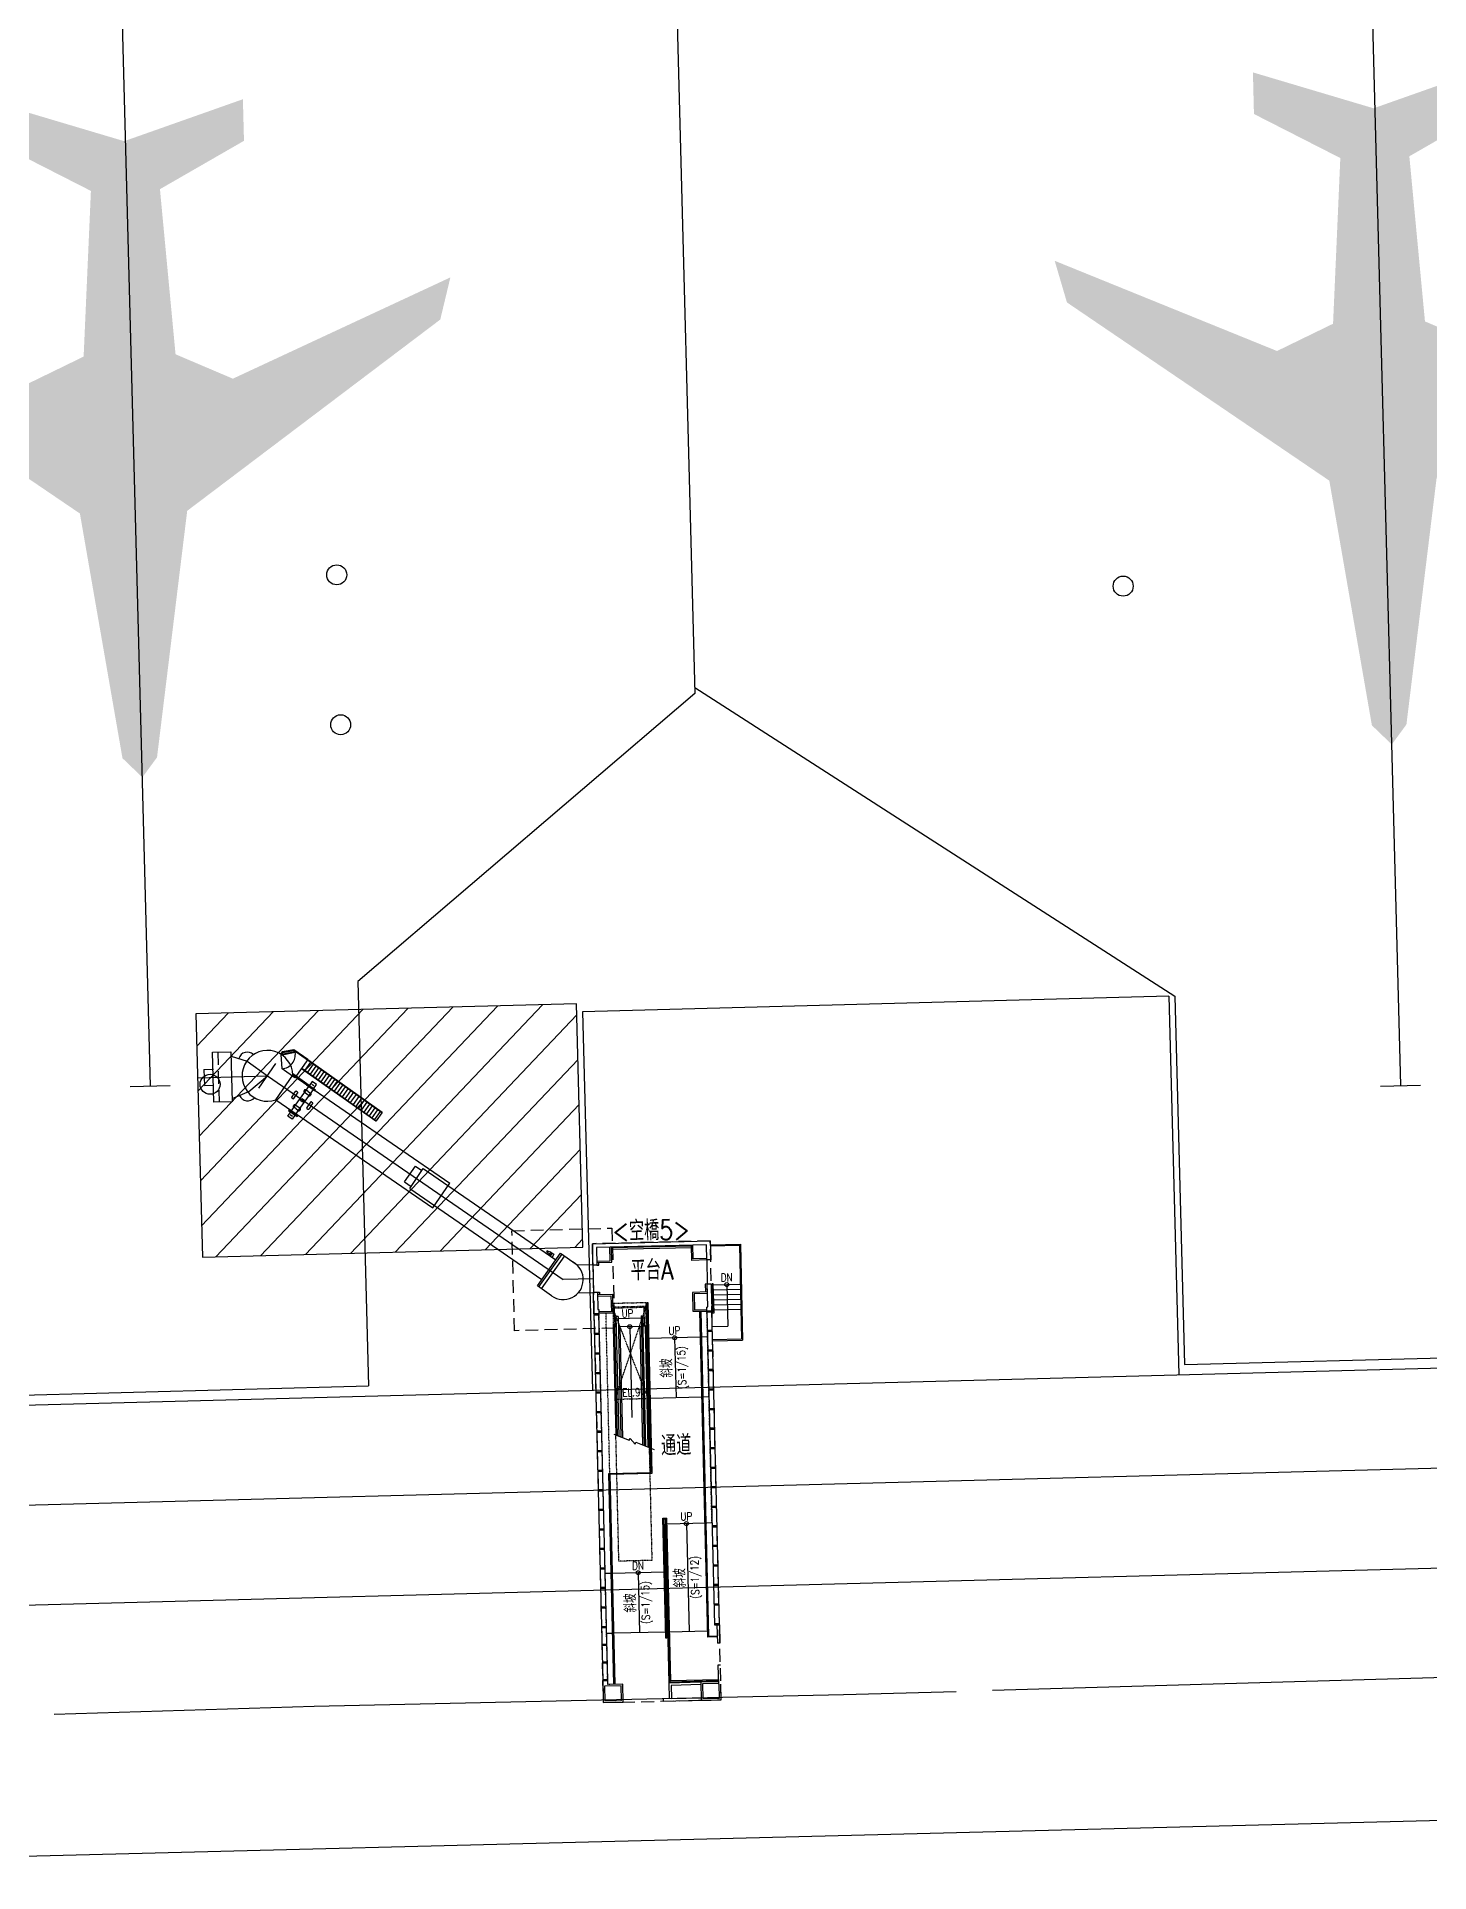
# Model space of a CAD drawing. Extents: x 71210 to 87171, y -11349 to 219.
# Drawn here: x 79023 to 79719, y -7366 to -6449 of the extents above; entities that cross this region are included whole.
import ezdxf
from ezdxf.enums import TextEntityAlignment as Align

# ---------------------------------------------------------------- set-up
doc = ezdxf.new("R2010")
doc.units = 0
for name, pattern in [('DASHDOT2', [0.5, 0.25, -0.125, 0, -0.125]), ('HIDDEN', [9.525, 6.35, -3.175]), ('HIDDEN2', [0.1875, 0.125, -0.0625])]:
    doc.linetypes.add(name, pattern=pattern)
doc.layers.add('建築', color=7, linetype='Continuous')
doc.styles.add('E1', font='romans.shx', dxfattribs={"width": 0.8})
doc.styles.add('LMP', font='SIMPLEX.shx', dxfattribs={"width": 0.8, "bigfont": 'lmp.shx'})

msp = doc.modelspace()

# ---------------------------------------------------------------- hatches: boundary and pattern name
at = {"layer": '建築', "ltscale": 1000}
for points in [[(79700.59, -6802.48), (79690.63, -6792.91), (79669.35, -6670.58), (79538.14, -6581.46), (79532.02, -6560.65), (79643.2, -6605.75), (79671.22, -6592.12), (79674.85, -6509.27), (79631.66, -6487.25), (79631.15, -6466.45), (79691.49, -6484.4), (79750.86, -6463.43), (79751.4, -6484.23), (79709.37, -6508.4), (79717.18, -6590.96), (79745.84, -6603.16), (79854.61, -6552.52), (79849.55, -6573.61), (79723, -6669.23), (79707.91, -6792.47)], [(79075.8, -6818.92), (79065.85, -6809.34), (79044.56, -6687.01), (78913.36, -6597.9), (78907.24, -6577.09), (79018.42, -6622.18), (79046.43, -6608.55), (79050.07, -6525.71), (79006.87, -6503.69), (79006.37, -6482.89), (79066.71, -6500.84), (79126.07, -6479.87), (79126.62, -6500.66), (79084.59, -6524.84), (79092.39, -6607.39), (79121.06, -6619.59), (79229.83, -6568.95), (79224.76, -6590.04), (79098.22, -6685.66), (79083.13, -6808.91)]]:
    msp.add_hatch(color=256, dxfattribs=at).paths.add_polyline_path(points)

# ---------------------------------------------------------------- linework, layer by layer
for p, q in [((79679.78, -6018.51, -12.65), (79704.88, -6972.75, -12.65)), ((79055.44, -6051.74, -12.65), (79079.68, -6973.19, -12.65)), ((79339.25, -6288.11, -12.65), (79352.11, -6776.98, -12.65)), ((79352.11, -6776.98, -12.65), (79183.51, -6920.99, -12.65)), ((79352.03, -6774, -12.65), (79592.12, -6928.3, -12.65)), ((79183.51, -6920.99, -12.65), (79188.83, -7123.22, -12.65)), ((79589.12, -6928.38, -12.65), (79295.97, -6936.09, -12.65)), ((79589.12, -6928.38, -12.65), (79594.1, -7117.56, -12.65)), ((79592.12, -6928.3, -12.65), (79596.96, -7112.48, -12.65)), ((79292.87, -6932.21, -12.65), (79102.59, -6937.22, -12.65)), ((79102.59, -6937.22, -12.65), (79105.79, -7058.89, -12.65)), ((79296.07, -7053.88, -12.65), (79292.87, -6932.21, -12.65)), ((79295.97, -6936.09, -12.65), (79300.94, -7125.27, -12.65)), ((79069.68, -6973.45, 87.67), (79089.67, -6972.93, 87.67)), ((79694.89, -6973.28, 87.67), (79714.88, -6972.75, 87.67)), ((79105.79, -7058.89, -12.65), (79296.07, -7053.88, -12.65)), ((78217.73, -7153.76, -12.65), (81857.71, -7058.02, -12.65)), ((78529.3, -7195.58, -12.65), (81859.03, -7108, -12.65)), ((79596.96, -7112.48, -12.65), (79819.99, -7106.62, -12.65)), ((78978.55, -7128.75, -12.65), (79188.83, -7123.22, -12.65)), ((77492.55, -7272.87, -12.65), (81844.68, -7158.4, -12.65)), ((79745.91, -7268.5, 68.07), (79500.95, -7275.55, 68.07)), ((79426.41, -7277.7, 68.07), (79161.66, -7283.46, 68.07)), ((79482.82, -7276.07, 68.07), (79426.41, -7277.7, 68.07)), ((79161.66, -7283.46, 68.07), (79031.64, -7287.46, 68.07)), ((78695.36, -7366.37, 132.23), (80115.84, -7330.53, 132.23))]:
    msp.add_line(p, q, dxfattribs=at)
at = {"layer": '建築', "linetype": 'Continuous', "ltscale": 1000}
for p, q in [((79103.02, -6953.39, -12.65), (79118.76, -6936.79, -12.65)), ((79103.61, -6975.83, -12.65), (79141.21, -6936.2, -12.65)), ((79104.2, -6998.27, -12.65), (79163.65, -6935.61, -12.65)), ((79104.79, -7020.72, -12.65), (79186.09, -6935.02, -12.65)), ((79105.38, -7043.16, -12.65), (79208.54, -6934.43, -12.65)), ((79112.51, -7058.71, -12.65), (79230.98, -6933.84, -12.65)), ((79134.95, -7058.12, -12.65), (79253.42, -6933.25, -12.65)), ((79157.39, -7057.53, -12.65), (79275.86, -6932.66, -12.65)), ((79179.84, -7056.94, -12.65), (79293.01, -6937.65, -12.65)), ((79202.28, -7056.35, -12.65), (79293.6, -6960.09, -12.65)), ((79224.72, -7055.76, -12.65), (79294.19, -6982.54, -12.65)), ((79247.16, -7055.17, -12.65), (79294.78, -7004.98, -12.65)), ((79269.61, -7054.58, -12.65), (79295.37, -7027.42, -12.65)), ((79292.05, -7053.99, -12.65), (79295.96, -7049.87, -12.65))]:
    msp.add_line(p, q, dxfattribs=at)
at = {"layer": '建築', "linetype": 'HIDDEN'}
for p, q in [((79113.51, -6956.32, 87.67), (79114.16, -6981.31, 87.67)), ((79260.58, -7045.64, 183.4), (79310.56, -7044.33, 183.4)), ((79261.89, -7095.63, 183.4), (79260.58, -7045.64, 183.4)), ((79310.56, -7044.33, 183.4), (79311.88, -7094.31, 183.4)), ((79359.79, -7050.69, 183.4), (79300.81, -7052.09, 183.4)), ((79300.81, -7052.09, 183.4), (79306.26, -7281.52, 183.4)), ((79365.24, -7280.12, 183.4), (79359.79, -7050.69, 183.4)), ((79311.88, -7094.31, 183.4), (79261.89, -7095.63, 183.4)), ((79306.26, -7281.52, 183.4), (79365.24, -7280.12, 183.4))]:
    msp.add_line(p, q, dxfattribs=at)
at = {"layer": '建築'}
for p, q in [((79145.73, -6956.12, 87.67), (79144.91, -6957.27, 87.67)), ((79152.17, -6956.11, 87.67), (79145.16, -6957.5, 87.67)), ((79145.92, -6956.42, 87.67), (79145.19, -6957.45, 87.67)), ((79152.23, -6956.43, 87.67), (79145.65, -6957.74, 87.67)), ((79151.56, -6955.12, 87.67), (79145.73, -6956.12, 87.67)), ((79145.92, -6956.42, 87.67), (79151.48, -6955.47, 87.67)), ((79158.34, -6960.32, 87.67), (79151.48, -6955.47, 87.67)), ((79158.53, -6960.05, 87.67), (79151.56, -6955.12, 87.67)), ((79152.23, -6956.43, 87.67), (79152.17, -6956.11, 87.67)), ((79106.48, -6965.01, 87.67), (79111.29, -6964.88, 87.67)), ((79106.48, -6965.01, 87.67), (79106.84, -6973, 87.67)), ((79120.14, -6958.26, 87.67), (79128.27, -6960.76, 87.67)), ((79128.27, -6960.76, 87.67), (79138.36, -6968.17, 87.67)), ((79134.1, -6974.35, 87.67), (79142.61, -6961.99, 87.67)), ((79145.64, -6964.62, 87.67), (79145.16, -6957.5, 87.67)), ((79152.08, -6969.17, 87.67), (79145.64, -6964.62, 87.67)), ((79158.53, -6960.05, 87.67), (79152.08, -6969.17, 87.67)), ((79159.84, -6961.38, 87.67), (79156.99, -6965.4, 87.67)), ((79161.18, -6962.33, 87.67), (79158.33, -6966.35, 87.67)), ((79162.52, -6963.28, 87.67), (79159.67, -6967.3, 87.67)), ((79163.86, -6964.23, 87.67), (79161.02, -6968.25, 87.67)), ((79165.2, -6965.17, 87.67), (79162.36, -6969.2, 87.67)), ((79103.37, -6969.09, 87.67), (79138.36, -6968.17, 87.67)), ((79106.84, -6973, 87.67), (79111.28, -6972.88, 87.67)), ((79129.07, -6975.95, 87.67), (79138.36, -6968.17, 87.67)), ((79138.36, -6968.17, 87.67), (79286.23, -7069.98, 183.4)), ((79142.56, -6980.17, 87.67), (79151.07, -6967.82, 87.67)), ((79151.07, -6967.82, 93.15), (79229.48, -7021.8, 143.91)), ((79157.92, -6972.67, 87.67), (79158.14, -6972.35, 87.67)), ((79157.92, -6972.67, 87.67), (79162.21, -6975.69, 87.67)), ((79162.44, -6975.37, 87.67), (79158.14, -6972.35, 87.67)), ((79166.54, -6966.12, 87.67), (79163.7, -6970.14, 87.67)), ((79167.88, -6967.07, 87.67), (79165.04, -6971.09, 87.67)), ((79169.22, -6968.02, 87.67), (79166.38, -6972.04, 87.67)), ((79170.56, -6968.97, 87.67), (79167.72, -6972.99, 87.67)), ((79171.9, -6969.92, 87.67), (79169.06, -6973.94, 87.67)), ((79173.25, -6970.86, 87.67), (79170.4, -6974.89, 87.67)), ((79174.59, -6971.81, 87.67), (79171.74, -6975.83, 87.67)), ((79175.93, -6972.76, 87.67), (79173.08, -6976.78, 87.67)), ((79177.27, -6973.71, 87.67), (79174.42, -6977.73, 87.67)), ((79178.61, -6974.66, 87.67), (79175.76, -6978.68, 87.67)), ((79142.56, -6980.17, 93.15), (79220.98, -7034.16, 143.91)), ((79151.41, -6977.35, 87.67), (79150.47, -6978.69, 87.67)), ((79150.55, -6979.15, 87.67), (79151.09, -6979.53, 87.67)), ((79151.64, -6982.73, 87.67), (79151.27, -6983.27, 87.67)), ((79152.69, -6984.67, 87.67), (79151.35, -6983.73, 87.67)), ((79151.41, -6977.35, 87.67), (79152.36, -6976.01, 87.67)), ((79151.54, -6979.45, 87.67), (79153.43, -6976.76, 87.67)), ((79154.79, -6984.54, 87.67), (79152.1, -6982.65, 87.67)), ((79153.35, -6976.3, 87.67), (79152.82, -6975.93, 87.67)), ((79156.93, -6975.21, 87.67), (79156.56, -6975.75, 87.67)), ((79156.64, -6976.2, 87.67), (79159.32, -6978.09, 87.67)), ((79158.73, -6976.07, 87.67), (79157.39, -6975.13, 87.67)), ((79159.88, -6981.3, 87.67), (79157.99, -6983.98, 87.67)), ((79158.73, -6976.07, 87.67), (79160.08, -6977.02, 87.67)), ((79160.01, -6983.4, 87.67), (79159.07, -6984.74, 87.67)), ((79159.78, -6978.01, 87.67), (79160.16, -6977.48, 87.67)), ((79160.01, -6983.4, 87.67), (79160.96, -6982.05, 87.67)), ((79160.88, -6981.59, 87.67), (79160.34, -6981.22, 87.67)), ((79162.21, -6975.69, 87.67), (79162.44, -6975.37, 87.67)), ((79179.95, -6975.61, 87.67), (79177.1, -6979.63, 87.67)), ((79181.29, -6976.55, 87.67), (79178.44, -6980.58, 87.67)), ((79182.63, -6977.5, 87.67), (79179.79, -6981.52, 87.67)), ((79149.21, -6985.05, 87.67), (79148.93, -6985.46, 87.67)), ((79148.93, -6985.46, 87.67), (79153.22, -6988.48, 87.67)), ((79149.21, -6985.05, 87.67), (79153.51, -6988.08, 87.67)), ((79152.69, -6984.67, 87.67), (79154.03, -6985.62, 87.67)), ((79153.51, -6988.08, 87.67), (79153.22, -6988.48, 87.67)), ((79154.49, -6985.54, 87.67), (79154.87, -6985, 87.67)), ((79158.07, -6984.44, 87.67), (79158.61, -6984.82, 87.67)), ((79206.86, -7021.16, 143.91), (79212.3, -7013.25, 143.91)), ((79209.47, -7024.42, 143.91), (79216.28, -7014.53, 143.91)), ((79212.3, -7013.25, 133.78), (79215.6, -7015.52, 135.91)), ((79216.28, -7014.53, 135.91), (79282.52, -7060.14, 178.8)), ((79206.86, -7021.16, 133.78), (79210.15, -7023.43, 135.91)), ((79209.47, -7024.42, 135.91), (79275.6, -7069.95, 178.72)), ((79220.98, -7034.16, 143.91), (79229.48, -7021.8, 143.91)), ((79273.31, -7073.18, 183.4), (79284.89, -7056.79, 183.4)), ((79285.53, -7057.25, 183.4), (79273.96, -7073.64, 183.4)), ((79278.2, -7055.58, 177.59), (79277.85, -7056.17, 177.59)), ((79278.41, -7056.51, 177.59), (79277.85, -7056.17, 177.59)), ((79278.77, -7055.91, 177.59), (79278.2, -7055.58, 177.59)), ((79278.41, -7056.51, 177.59), (79278.77, -7055.91, 177.59)), ((79279.4, -7057.37, 177.59), (79278.41, -7056.51, 177.59)), ((79279.99, -7056.39, 177.59), (79278.77, -7055.91, 177.59)), ((79279.99, -7056.39, 177.59), (79279.4, -7057.37, 177.59)), ((79279.4, -7057.37, 177.59), (79280.13, -7057.81, 177.59)), ((79279.81, -7058.35, 177.59), (79280.73, -7056.83, 177.59)), ((79279.99, -7056.39, 177.59), (79281.57, -7057.33, 177.59)), ((79281.57, -7057.33, 177.59), (79280.65, -7058.86, 177.59)), ((79284.89, -7056.79, 183.4), (79292.67, -7062.29, 183.4)), ((79300.81, -7052.09, 183.4), (79359.79, -7050.69, 183.4)), ((79301.06, -7062.84, 183.4), (79300.81, -7052.09, 183.4)), ((79357.84, -7052.73, 183.4), (79302.85, -7054.04, 183.4)), ((79302.85, -7054.04, 183.4), (79303.06, -7062.79, 183.4)), ((79309.71, -7060.58, 183.4), (79309.55, -7053.88, 183.4)), ((79310.53, -7061.36, 183.4), (79310.35, -7053.86, 183.4)), ((79310.36, -7054.06, 183.4), (79350.35, -7053.11, 183.4)), ((79310.38, -7054.86, 183.4), (79350.36, -7053.91, 183.4)), ((79350.52, -7060.41, 183.4), (79350.34, -7052.91, 183.4)), ((79351.3, -7059.59, 183.4), (79351.14, -7052.89, 183.4)), ((79358.02, -7060.23, 183.4), (79357.84, -7052.73, 183.4)), ((79359.79, -7050.69, 183.4), (79360.02, -7060.19, 183.4)), ((79359.84, -7052.69, 183.4), (79374.83, -7052.33, 183.4)), ((79359.85, -7053.19, 183.4), (79374.35, -7052.84, 183.4)), ((79374.35, -7052.84, 183.4), (79375.46, -7099.83, 183.4)), ((79374.83, -7052.33, 183.4), (79375.97, -7100.32, 183.4)), ((79286.87, -7058.19, 183.4), (79275.3, -7074.58, 183.4)), ((79301.04, -7062.59, 183.4), (79293.23, -7062.79, 183.4)), ((79303.06, -7062.79, 183.4), (79301.06, -7062.84, 183.4)), ((79301.06, -7062.84, 183.4), (79301.38, -7076.33, 183.4)), ((79301.06, -7062.84, 183.4), (79301.38, -7076.33, 183.4)), ((79303.01, -7060.74, 183.4), (79309.71, -7060.58, 183.4)), ((79303.03, -7061.54, 183.4), (79310.53, -7061.36, 183.4)), ((79303.04, -7061.99, 183.4), (79303.24, -7061.98, 183.4)), ((79303.06, -7062.79, 183.4), (79304.06, -7062.76, 183.4)), ((79303.24, -7061.98, 183.4), (79303.23, -7061.53, 183.4)), ((79304.06, -7062.76, 183.4), (79304.03, -7061.51, 183.4)), ((79358.02, -7060.23, 183.4), (79350.52, -7060.41, 183.4)), ((79358, -7059.43, 183.4), (79351.3, -7059.59, 183.4)), ((79360.02, -7060.19, 183.4), (79358.02, -7060.23, 183.4)), ((79358.02, -7060.23, 183.4), (79358.3, -7072.23, 183.4)), ((79280.44, -7078.21, 183.4), (79273.31, -7073.18, 183.4)), ((79301.22, -7069.58, 183.4), (79286.23, -7069.98, 183.4)), ((79358.3, -7072.23, 183.4), (79357.3, -7072.25, 183.4)), ((79357.3, -7072.25, 183.4), (79357.4, -7076.25, 183.4)), ((79358.32, -7073.03, 183.4), (79358.12, -7073.03, 183.4)), ((79358.12, -7073.03, 183.4), (79358.2, -7076.23, 183.4)), ((79358.3, -7072.23, 183.4), (79360.3, -7072.18, 183.4)), ((79358.57, -7083.73, 183.4), (79358.3, -7072.23, 183.4)), ((79360.3, -7072.18, 183.4), (79360.62, -7085.68, 183.4)), ((79361.3, -7072.16, 183.4), (79360.8, -7072.17, 183.4)), ((79360.8, -7072.17, 183.4), (79361.13, -7086.17, 183.4)), ((79361.65, -7086.65, 183.4), (79361.3, -7072.16, 183.4)), ((79361.31, -7072.66, 183.4), (79374.81, -7072.34, 183.4)), ((79361.37, -7075.16, 183.4), (79374.87, -7074.84, 183.4)), ((79368.06, -7072.5, 183.4), (79368.55, -7093.24, 183.4)), ((79301.41, -7076.58, 183.4), (79293.6, -7076.79, 183.4)), ((79301.38, -7076.33, 183.4), (79303.38, -7076.28, 183.4)), ((79301.64, -7087.08, 183.4), (79301.38, -7076.33, 183.4)), ((79303.38, -7076.28, 183.4), (79304.38, -7076.26, 183.4)), ((79303.38, -7076.28, 183.4), (79303.59, -7085.03, 183.4)), ((79303.4, -7077.08, 183.4), (79303.6, -7077.08, 183.4)), ((79303.41, -7077.53, 183.4), (79310.91, -7077.36, 183.4)), ((79303.43, -7078.33, 183.4), (79310.13, -7078.17, 183.4)), ((79303.59, -7085.03, 183.4), (79304.09, -7085.02, 183.4)), ((79303.6, -7077.08, 183.4), (79303.61, -7077.53, 183.4)), ((79304.09, -7085.02, 183.4), (79304.14, -7087.02, 183.4)), ((79304.38, -7076.26, 183.4), (79304.41, -7077.51, 183.4)), ((79310.13, -7078.17, 183.4), (79310.32, -7086.07, 183.4)), ((79310.91, -7077.36, 183.4), (79311.14, -7086.85, 183.4)), ((79311.93, -7084.33, 183.4), (79311.09, -7084.35, 183.4)), ((79312.15, -7093.63, 183.4), (79311.93, -7084.33, 183.4)), ((79326.72, -7083.98, 183.4), (79327.57, -7083.96, 183.4)), ((79326.94, -7093.28, 183.4), (79326.72, -7083.98, 183.4)), ((79328.01, -7081.45, 183.4), (79328.51, -7081.44, 183.4)), ((79330.03, -7166.43, 183.4), (79328.01, -7081.45, 183.4)), ((79328.51, -7081.44, 183.4), (79330.54, -7166.92, 183.4)), ((79358.4, -7076.23, 183.4), (79350.9, -7076.41, 183.4)), ((79350.9, -7076.41, 183.4), (79351.12, -7085.9, 183.4)), ((79358.42, -7077.03, 183.4), (79351.72, -7077.19, 183.4)), ((79351.72, -7077.19, 183.4), (79351.91, -7085.08, 183.4)), ((79351.91, -7085.08, 183.4), (79358.1, -7084.94, 183.4)), ((79358.07, -7083.74, 183.4), (79358.57, -7083.73, 183.4)), ((79358.12, -7085.74, 183.4), (79358.07, -7083.74, 183.4)), ((79360.43, -7077.68, 183.4), (79360.93, -7077.67, 183.4)), ((79360.49, -7080.18, 183.4), (79360.99, -7080.17, 183.4)), ((79360.55, -7082.68, 183.4), (79361.05, -7082.67, 183.4)), ((79361.43, -7077.66, 183.4), (79374.93, -7077.34, 183.4)), ((79361.49, -7080.16, 183.4), (79374.99, -7079.84, 183.4)), ((79361.55, -7082.66, 183.4), (79375.05, -7082.33, 183.4)), ((79361.61, -7085.15, 183.4), (79375.11, -7084.83, 183.4)), ((79304.14, -7087.02, 183.4), (79301.64, -7087.08, 183.4)), ((79304.14, -7087.02, 183.4), (79301.64, -7087.08, 183.4)), ((79301.64, -7087.08, 183.4), (79304.14, -7087.02, 183.4)), ((79301.64, -7087.08, 183.4), (79306, -7270.53, 183.4)), ((79301.65, -7087.68, 183.4), (79304.15, -7087.62, 183.4)), ((79310.32, -7086.07, 183.4), (79304.12, -7086.22, 183.4)), ((79311.14, -7086.85, 183.4), (79304.14, -7087.02, 183.4)), ((79308.49, -7270.47, 183.4), (79304.14, -7087.02, 183.4)), ((79312.93, -7093.61, 183.4), (79311.3, -7093.65, 183.4)), ((79311.3, -7093.65, 183.4), (79312.58, -7147.72, 183.4)), ((79311.9, -7093.64, 183.4), (79313.19, -7147.96, 183.4)), ((79312.84, -7089.69, 183.4), (79312.05, -7089.71, 183.4)), ((79312.84, -7089.69, 183.4), (79312.05, -7089.71, 183.4)), ((79313.67, -7088.49, 183.4), (79312.81, -7088.51, 183.4)), ((79313.67, -7088.49, 183.4), (79312.81, -7088.51, 183.4)), ((79314.23, -7148.36, 183.4), (79312.81, -7088.51, 183.4)), ((79313.67, -7088.49, 183.4), (79315.1, -7148.69, 183.4)), ((79325.21, -7089.4, 183.4), (79313.7, -7089.67, 183.4)), ((79325.3, -7093.42, 183.4), (79313.79, -7093.69, 183.4)), ((79313.79, -7093.69, 183.4), (79314.54, -7094.02, 183.4)), ((79314.54, -7094.02, 183.4), (79315.85, -7148.98, 183.4)), ((79319.55, -7093.58, 183.4), (79320.63, -7138.94, 183.4)), ((79325.3, -7093.42, 183.4), (79324.57, -7093.76, 183.4)), ((79324.57, -7093.76, 183.4), (79325.97, -7152.62, 183.4)), ((79325.18, -7088.22, 183.4), (79326.04, -7088.2, 183.4)), ((79325.18, -7088.22, 183.4), (79326.71, -7152.92, 183.4)), ((79327.58, -7153.26, 183.4), (79326.04, -7088.2, 183.4)), ((79326.85, -7089.36, 183.4), (79326.06, -7089.38, 183.4)), ((79327.79, -7093.26, 183.4), (79326.16, -7093.3, 183.4)), ((79327.19, -7093.27, 183.4), (79328.63, -7153.68, 183.4)), ((79327.19, -7093.27, 183.4), (79328.63, -7153.68, 183.4)), ((79329.23, -7153.92, 183.4), (79327.79, -7093.26, 183.4)), ((79351.12, -7085.9, 183.4), (79358.12, -7085.74, 183.4)), ((79354.62, -7085.82, 183.4), (79355.12, -7085.81, 183.4)), ((79358.49, -7248.77, 183.4), (79354.62, -7085.82, 183.4)), ((79355.12, -7085.81, 183.4), (79358.98, -7248.26, 183.4)), ((79360.62, -7085.68, 183.4), (79358.12, -7085.74, 183.4)), ((79360.62, -7085.68, 183.4), (79358.12, -7085.74, 183.4)), ((79360.62, -7085.68, 183.4), (79358.12, -7085.74, 183.4)), ((79358.12, -7085.74, 183.4), (79361.85, -7242.69, 183.4)), ((79360.64, -7086.28, 183.4), (79358.14, -7086.34, 183.4)), ((79360.61, -7085.18, 183.4), (79361.11, -7085.17, 183.4)), ((79364.35, -7242.63, 183.4), (79360.62, -7085.68, 183.4)), ((79361.13, -7086.17, 183.4), (79360.63, -7086.18, 183.4)), ((79360.65, -7086.68, 183.4), (79361.65, -7086.65, 183.4)), ((79360.81, -7093.43, 183.4), (79368.55, -7093.24, 183.4)), ((79360.81, -7093.43, 183.4), (79368.55, -7093.24, 183.4)), ((79301.87, -7096.85, 183.4), (79304.37, -7096.79, 183.4)), ((79301.88, -7097.45, 183.4), (79304.38, -7097.39, 183.4)), ((79327.94, -7099.46, 183.4), (79328.44, -7099.45, 183.4)), ((79354.93, -7098.82, 183.4), (79328.94, -7099.43, 183.4)), ((79341.94, -7099.13, 183.4), (79342.65, -7129.12, 183.4)), ((79358.43, -7098.73, 183.4), (79355.43, -7098.8, 183.4)), ((79360.85, -7095.45, 183.4), (79358.35, -7095.51, 183.4)), ((79360.87, -7096.05, 183.4), (79358.37, -7096.11, 183.4)), ((79375.46, -7099.83, 183.4), (79360.97, -7100.17, 183.4)), ((79360.98, -7100.67, 183.4), (79375.97, -7100.32, 183.4)), ((79302.1, -7106.62, 183.4), (79304.6, -7106.56, 183.4)), ((79302.12, -7107.22, 183.4), (79304.62, -7107.16, 183.4)), ((79361.09, -7105.22, 183.4), (79358.59, -7105.28, 183.4)), ((79361.1, -7105.82, 183.4), (79358.6, -7105.88, 183.4)), ((79302.33, -7116.4, 183.4), (79304.83, -7116.34, 183.4)), ((79302.35, -7117, 183.4), (79304.85, -7116.94, 183.4)), ((79361.32, -7114.99, 183.4), (79358.82, -7115.05, 183.4)), ((79361.33, -7115.59, 183.4), (79358.83, -7115.65, 183.4)), ((79302.57, -7126.17, 183.4), (79305.07, -7126.11, 183.4)), ((79302.58, -7126.77, 183.4), (79305.08, -7126.71, 183.4)), ((79328.65, -7129.45, 183.4), (79329.15, -7129.44, 183.4)), ((79355.64, -7128.81, 183.4), (79329.65, -7129.43, 183.4)), ((79359.14, -7128.73, 183.4), (79356.14, -7128.8, 183.4)), ((79361.55, -7124.77, 183.4), (79359.05, -7124.83, 183.4)), ((79361.56, -7125.37, 183.4), (79359.07, -7125.43, 183.4)), ((79302.8, -7135.94, 183.4), (79305.3, -7135.88, 183.4)), ((79302.81, -7136.54, 183.4), (79305.31, -7136.48, 183.4)), ((79361.78, -7134.54, 183.4), (79359.28, -7134.6, 183.4)), ((79361.8, -7135.14, 183.4), (79359.3, -7135.2, 183.4)), ((79303.03, -7145.71, 183.4), (79305.53, -7145.65, 183.4)), ((79303.05, -7146.31, 183.4), (79305.54, -7146.25, 183.4)), ((79311.57, -7147.33, 183.4), (79319.3, -7150.31, 183.4)), ((79362.01, -7144.31, 183.4), (79359.51, -7144.37, 183.4)), ((79362.03, -7144.91, 183.4), (79359.53, -7144.97, 183.4)), ((79303.26, -7155.48, 183.4), (79305.76, -7155.43, 183.4)), ((79303.28, -7156.08, 183.4), (79305.78, -7156.03, 183.4)), ((79319.3, -7150.31, 183.4), (79319.66, -7149.46, 183.4)), ((79319.66, -7149.46, 183.4), (79322.15, -7152.35, 183.4)), ((79322.15, -7152.35, 183.4), (79322.59, -7151.28, 183.4)), ((79322.59, -7151.28, 183.4), (79331.76, -7154.92, 183.4)), ((79362.25, -7154.08, 183.4), (79359.75, -7154.14, 183.4)), ((79362.26, -7154.68, 183.4), (79359.76, -7154.74, 183.4)), ((79303.5, -7165.26, 183.4), (79305.99, -7165.2, 183.4)), ((79303.51, -7165.86, 183.4), (79306.01, -7165.8, 183.4)), ((79309.04, -7166.93, 183.4), (79330.03, -7166.43, 183.4)), ((79311.54, -7272.4, 183.4), (79309.04, -7166.93, 183.4)), ((79330.54, -7166.92, 183.4), (79309.55, -7167.41, 183.4)), ((79309.55, -7167.41, 183.4), (79312.04, -7272.38, 183.4)), ((79362.48, -7163.86, 183.4), (79359.98, -7163.92, 183.4)), ((79362.49, -7164.46, 183.4), (79359.99, -7164.52, 183.4)), ((79303.73, -7175.03, 183.4), (79306.23, -7174.97, 183.4)), ((79303.74, -7175.63, 183.4), (79306.24, -7175.57, 183.4)), ((79362.71, -7173.63, 183.4), (79360.21, -7173.69, 183.4)), ((79362.72, -7174.23, 183.4), (79360.23, -7174.29, 183.4)), ((79303.96, -7184.8, 183.4), (79306.46, -7184.74, 183.4)), ((79303.97, -7185.4, 183.4), (79306.47, -7185.34, 183.4)), ((79362.94, -7183.4, 183.4), (79360.44, -7183.46, 183.4)), ((79362.96, -7184, 183.4), (79360.46, -7184.06, 183.4)), ((79304.19, -7194.57, 183.4), (79306.69, -7194.51, 183.4)), ((79304.21, -7195.17, 183.4), (79306.7, -7195.11, 183.4)), ((79336.07, -7189.29, 183.4), (79338.07, -7189.24, 183.4)), ((79337.5, -7249.27, 183.4), (79336.07, -7189.29, 183.4)), ((79337.59, -7189.75, 183.4), (79336.59, -7189.78, 183.4)), ((79336.59, -7189.78, 183.4), (79338, -7249.26, 183.4)), ((79337.65, -7192.25, 183.4), (79337.15, -7192.27, 183.4)), ((79337.15, -7192.27, 183.4), (79339.03, -7271.74, 183.4)), ((79339.52, -7271.23, 183.4), (79337.59, -7189.75, 183.4)), ((79340.01, -7270.72, 183.4), (79338.07, -7189.24, 183.4)), ((79357.64, -7191.78, 183.4), (79338.15, -7192.24, 183.4)), ((79347.89, -7192.01, 183.4), (79349.17, -7246, 183.4)), ((79360.64, -7191.71, 183.4), (79358.14, -7191.77, 183.4)), ((79363.17, -7193.17, 183.4), (79360.68, -7193.23, 183.4)), ((79363.19, -7193.77, 183.4), (79360.69, -7193.83, 183.4)), ((79304.42, -7204.35, 183.4), (79306.92, -7204.29, 183.4)), ((79363.41, -7202.94, 183.4), (79360.91, -7203, 183.4)), ((79363.42, -7203.54, 183.4), (79360.92, -7203.6, 183.4)), ((79304.44, -7204.95, 183.4), (79306.94, -7204.89, 183.4)), ((79363.64, -7212.72, 183.4), (79361.14, -7212.78, 183.4)), ((79363.65, -7213.32, 183.4), (79361.15, -7213.38, 183.4)), ((79304.66, -7214.12, 183.4), (79307.15, -7214.06, 183.4)), ((79304.67, -7214.72, 183.4), (79307.17, -7214.66, 183.4)), ((79310.22, -7216.91, 183.4), (79307.22, -7216.98, 183.4)), ((79336.72, -7216.28, 183.4), (79310.72, -7216.9, 183.4)), ((79323.72, -7216.59, 183.4), (79324.43, -7246.58, 183.4)), ((79337.72, -7216.26, 183.4), (79337.22, -7216.27, 183.4)), ((79363.87, -7222.49, 183.4), (79361.37, -7222.55, 183.4)), ((79304.89, -7223.89, 183.4), (79307.39, -7223.83, 183.4)), ((79304.9, -7224.49, 183.4), (79307.4, -7224.43, 183.4)), ((79363.89, -7223.09, 183.4), (79361.39, -7223.15, 183.4)), ((79305.12, -7233.66, 183.4), (79307.62, -7233.6, 183.4)), ((79305.13, -7234.26, 183.4), (79307.63, -7234.2, 183.4)), ((79364.1, -7232.26, 183.4), (79361.6, -7232.32, 183.4)), ((79364.12, -7232.86, 183.4), (79361.62, -7232.92, 183.4)), ((79305.35, -7243.43, 183.4), (79307.85, -7243.38, 183.4)), ((79305.37, -7244.03, 183.4), (79307.87, -7243.98, 183.4)), ((79310.94, -7246.9, 183.4), (79307.94, -7246.97, 183.4)), ((79337.43, -7246.27, 183.4), (79311.44, -7246.89, 183.4)), ((79338, -7249.26, 183.4), (79337.5, -7249.27, 183.4)), ((79338.43, -7246.25, 183.4), (79337.93, -7246.26, 183.4)), ((79338.93, -7246.24, 183.4), (79338.43, -7246.25, 183.4)), ((79358.42, -7245.78, 183.4), (79339.43, -7246.23, 183.4)), ((79363.29, -7248.66, 183.4), (79358.49, -7248.77, 183.4)), ((79358.98, -7248.26, 183.4), (79363.28, -7248.16, 183.4)), ((79364.34, -7242.03, 183.4), (79361.84, -7242.09, 183.4)), ((79361.85, -7242.69, 183.4), (79364.35, -7242.63, 183.4)), ((79364.35, -7242.63, 183.4), (79361.85, -7242.69, 183.4)), ((79363.15, -7242.66, 183.4), (79363.37, -7251.81, 183.4)), ((79364.35, -7242.63, 183.4), (79364.4, -7244.63, 183.4)), ((79364.35, -7242.63, 183.4), (79364.4, -7244.63, 183.4)), ((79364.35, -7242.63, 183.4), (79364.57, -7251.78, 183.4)), ((79305.56, -7252.27, 183.4), (79308.06, -7252.21, 183.4)), ((79305.58, -7252.87, 183.4), (79308.08, -7252.81, 183.4)), ((79364.57, -7251.78, 183.4), (79363.37, -7251.81, 183.4)), ((79305.77, -7261.1, 183.4), (79308.27, -7261.04, 183.4)), ((79305.79, -7261.7, 183.4), (79308.28, -7261.64, 183.4)), ((79364.83, -7262.78, 183.4), (79363.63, -7262.81, 183.4)), ((79363.63, -7262.81, 183.4), (79363.85, -7272.35, 183.4)), ((79305.98, -7269.93, 183.4), (79308.48, -7269.87, 183.4)), ((79308.49, -7270.47, 183.4), (79306, -7270.53, 183.4)), ((79306, -7270.53, 183.4), (79308.49, -7270.47, 183.4)), ((79306, -7270.53, 183.4), (79308.49, -7270.47, 183.4)), ((79306, -7270.53, 183.4), (79306.26, -7281.52, 183.4)), ((79306.05, -7273.03, 183.4), (79306, -7270.53, 183.4)), ((79315.26, -7273.11, 183.4), (79306.86, -7273.31, 183.4)), ((79306.86, -7273.31, 183.4), (79307.04, -7280.71, 183.4)), ((79308.54, -7272.47, 183.4), (79308.49, -7270.47, 183.4)), ((79316.04, -7272.29, 183.4), (79308.54, -7272.47, 183.4)), ((79309.54, -7272.44, 183.4), (79309.04, -7272.46, 183.4)), ((79315.43, -7280.51, 183.4), (79315.26, -7273.11, 183.4)), ((79316.25, -7281.29, 183.4), (79316.04, -7272.29, 183.4)), ((79355.03, -7271.36, 183.4), (79339.03, -7271.74, 183.4)), ((79355.03, -7271.36, 183.4), (79339.03, -7271.74, 183.4)), ((79339.03, -7271.74, 183.4), (79339.22, -7279.54, 183.4)), ((79363.81, -7270.65, 183.4), (79339.52, -7271.23, 183.4)), ((79363.8, -7270.15, 183.4), (79340.01, -7270.72, 183.4)), ((79355.06, -7272.56, 183.4), (79340.26, -7272.91, 183.4)), ((79340.26, -7272.91, 183.4), (79340.42, -7279.51, 183.4)), ((79363.83, -7271.15, 183.4), (79355.03, -7271.36, 183.4)), ((79355.03, -7271.36, 183.4), (79355.24, -7280.36, 183.4)), ((79363.85, -7271.95, 183.4), (79355.85, -7272.14, 183.4)), ((79355.85, -7272.14, 183.4), (79356.02, -7279.54, 183.4)), ((79364.42, -7279.34, 183.4), (79364.25, -7272.34, 183.4)), ((79365.24, -7280.12, 183.4), (79365.05, -7272.33, 183.4)), ((79306.26, -7281.52, 183.4), (79316.25, -7281.29, 183.4)), ((79307.04, -7280.71, 183.4), (79315.43, -7280.51, 183.4)), ((79339.22, -7279.54, 183.4), (79336.22, -7279.61, 183.4)), ((79336.22, -7279.61, 183.4), (79336.25, -7280.81, 183.4)), ((79336.25, -7280.81, 183.4), (79355.24, -7280.36, 183.4)), ((79340.42, -7279.51, 183.4), (79355.21, -7279.16, 183.4)), ((79355.24, -7280.36, 183.4), (79365.24, -7280.12, 183.4)), ((79356.02, -7279.54, 183.4), (79364.42, -7279.34, 183.4))]:
    msp.add_line(p, q, dxfattribs=at)
at = {"layer": '建築', "linetype": 'HIDDEN2'}
for p, q in [((79311.02, -7081.85, 183.4), (79327.51, -7081.46, 183.4)), ((79311.06, -7083.85, 183.4), (79311.02, -7081.85, 183.4)), ((79327.56, -7083.46, 183.4), (79311.06, -7083.85, 183.4)), ((79327.57, -7083.96, 183.4), (79311.08, -7084.35, 183.4)), ((79311.08, -7084.35, 183.4), (79312.16, -7129.84, 183.4)), ((79328.65, -7129.45, 183.4), (79311.08, -7084.35, 183.4)), ((79312.16, -7129.84, 183.4), (79327.57, -7083.96, 183.4)), ((79327.51, -7081.46, 183.4), (79327.56, -7083.46, 183.4)), ((79328.65, -7129.45, 183.4), (79327.57, -7083.96, 183.4)), ((79312.16, -7129.84, 183.4), (79328.65, -7129.45, 183.4)), ((79314.08, -7210.82, 183.4), (79312.58, -7147.72, 183.4)), ((79329.23, -7153.92, 183.4), (79330.58, -7210.43, 183.4)), ((79330.58, -7210.43, 183.4), (79314.08, -7210.82, 183.4))]:
    msp.add_line(p, q, dxfattribs=at)
at = {"layer": '建築', "linetype": 'DASHDOT2', "ltscale": 0.5}
for p, q in [((79308.54, -7272.47, 183.4), (79304.14, -7087.02, 183.4)), ((79312.04, -7272.38, 183.4), (79307.64, -7086.94, 183.4)), ((79357.14, -7191.79, 183.4), (79354.62, -7085.82, 183.4)), ((79360.64, -7191.71, 183.4), (79358.12, -7085.74, 183.4))]:
    msp.add_line(p, q, dxfattribs=at)
at = {"layer": '建築', "elevation": 87.67}
for points in [[(79110.85, -6956.39), (79120.08, -6956.15), (79120.74, -6981.14), (79111.5, -6981.38)], [(79155.17, -6979.99), (79155.55, -6979.46), (79156.63, -6980.21), (79155.87, -6981.29), (79154.8, -6980.53)]]:
    msp.add_lwpolyline(points, close=True, dxfattribs=at)
for points in [[(79192.47, -6990.9), (79155.3, -6964.61)], [(79155.49, -6964.34), (79192.66, -6990.63)], [(79195.5, -6986.61), (79158.34, -6960.32)], [(79158.53, -6960.05), (79195.69, -6986.34)], [(79150.28, -6985.81), (79158.99, -6973.43)], [(79159.29, -6973), (79151.04, -6967.19)], [(79161.14, -6974.94), (79152.43, -6987.32)], [(79162.88, -6972.46), (79160.73, -6970.95), (79159.22, -6973.1)], [(79161.58, -6973.16), (79160.51, -6972.41)], [(79161.37, -6974.61), (79162.88, -6972.46)], [(79120.66, -6979.55), (79129.07, -6975.95)], [(79183.97, -6978.45), (79181.13, -6982.47)], [(79185.31, -6979.4), (79182.47, -6983.42)], [(79186.65, -6980.35), (79183.81, -6984.37)], [(79187.99, -6981.3), (79185.15, -6985.32)], [(79189.33, -6982.24), (79186.49, -6986.27)], [(79190.67, -6983.19), (79187.83, -6987.21)], [(79192.02, -6984.14), (79189.17, -6988.16)], [(79150.64, -6989.87), (79148.49, -6988.36), (79150, -6986.21)], [(79150.86, -6988.42), (79149.78, -6987.66)], [(79152.15, -6987.72), (79150.64, -6989.87)], [(79193.36, -6985.09), (79190.51, -6989.11)], [(79194.7, -6986.04), (79191.85, -6990.06)], [(79192.66, -6990.63), (79192.47, -6990.9)], [(79195.5, -6986.61), (79192.66, -6990.63)], [(79195.69, -6986.34), (79195.5, -6986.61)]]:
    msp.add_lwpolyline(points, dxfattribs=at)
at = {"layer": '建築', "ltscale": 1000}
for centre in [(79172.99, -6717.65, -12.65), (79566.27, -6723.31, -12.65), (79174.96, -6792.62, -12.65), (79109.67, -6972.4, -12.65)]:
    msp.add_circle(centre, 5, dxfattribs=at)
at = {"layer": '建築'}
for centre, radius, start, end in [((79128.27, -6960.76, 87.67), 4.43, 46.15794, 162.91225), ((79138.36, -6968.17, 87.67), 12.72, 1.59086, 289.31235), ((79145.16, -6957.5, 87.67), 7.14, 273.8941, 8.56931), ((79128.49, -6976.2, 87.67), 4.43, 203.12827, 319.18187), ((79150.74, -6978.88, 87.67), 0.328, 144.88845, 234.88845), ((79151.27, -6979.26, 87.67), 0.328, 234.88845, 324.88845), ((79151.53, -6983.46, 87.67), 0.328, 144.88845, 234.88846), ((79151.91, -6982.92, 87.67), 0.328, 54.88845, 144.88846), ((79152.63, -6976.2, 87.67), 0.328, 54.88845, 144.88846), ((79153.16, -6976.57, 87.67), 0.328, 324.88845, 54.88846), ((79156.82, -6975.94, 87.67), 0.328, 144.88845, 234.88845), ((79157.2, -6975.4, 87.67), 0.328, 54.88845, 144.88845), ((79158.26, -6984.17, 87.67), 0.328, 144.88845, 234.88846), ((79159.51, -6977.82, 87.67), 0.328, 234.88845, 324.88846), ((79160.15, -6981.48, 87.67), 0.328, 54.88845, 144.88845), ((79159.89, -6977.29, 87.67), 0.328, 324.88845, 54.88846), ((79160.69, -6981.86, 87.67), 0.328, 324.88845, 54.88845), ((79154.22, -6985.35, 87.67), 0.328, 234.88845, 324.88845), ((79154.6, -6984.81, 87.67), 0.328, 324.88845, 54.88845), ((79158.8, -6984.55, 87.67), 0.328, 234.88845, 324.88846), ((79286.23, -7069.98, 183.4), 10.03, 234.87696, 59.61209)]:
    msp.add_arc(centre, radius, start, end, dxfattribs=at)
for centre, major_axis, start_param, end_param in [((79368.06, -7072.5, 183.4), (-0.707, 0.707), 3.950736, 10.233921), ((79319.55, -7093.58, 183.4), (-0.707, 0.707), 3.950736, 10.233921), ((79341.94, -7099.13, 183.4), (-0.707, 0.707), 3.950736, 10.233921), ((79347.89, -7192.01, 183.4), (0.707, 0.707), 5.521532229144869, 11.80471753632446), ((79323.72, -7216.59, 183.4), (0.707, 0.707), 5.521532229211576, 11.80471753639116)]:
    msp.add_ellipse(centre, major_axis=major_axis, ratio=1, start_param=start_param, end_param=end_param, dxfattribs=at)

# ---------------------------------------------------------------- texts
at = {"layer": '建築', "width": 0.8}
for s, height, rotation, style, oblique, p in [('<空橋5>', 10, 1.36049, 'LMP', 360, (79330.28, -7050.39, 183.4)), ('平台A', 10, 1.36049, 'LMP', 360, (79330.75, -7070.25, 183.4)), ('DN', 4, 1.3605, 'LMP', 0, (79368.02, -7070.94, 183.4)), ('UP', 4, 1.36049, 'LMP', 360, (79318.44, -7088.96, 183.4)), ('UP', 4, 1.36049, 'LMP', 360, (79341.9, -7097.57, 183.4)), ('斜坡', 6, 91.36049, 'LMP', 0, (79340.91, -7114.15, 183.4)), ('(S=1/15)', 4, 91.36049, 'LMP', 0, (79347.48, -7114, 183.4)), ('EL.9', 4, 1.3605, 'E1', 0, (79320.38, -7128.45, 183.4)), ('通道', 10, 1.3605, 'LMP', 0, (79342.84, -7157.88, 183.4)), ('UP', 4, 1.3605, 'LMP', 0, (79347.86, -7190.45, 183.4)), ('DN', 4, 1.36049, 'LMP', 360, (79323.68, -7215.03, 183.4)), ('(S=1/12)', 4, 91.36049, 'LMP', 0, (79354.09, -7218.87, 183.4)), ('(S=1/15)', 4, 91.36049, 'LMP', 360, (79329.38, -7231.46, 183.4)), ('斜坡', 6, 91.36049, 'LMP', 360, (79347.52, -7219.03, 183.4)), ('斜坡', 6, 91.36049, 'LMP', 0, (79322.81, -7231.62, 183.4))]:
    msp.add_text(s, height=height, rotation=rotation, dxfattribs=dict(at, style=style, oblique=oblique)).set_placement(p, align=Align.CENTER)

doc.saveas('drawing.dxf')
